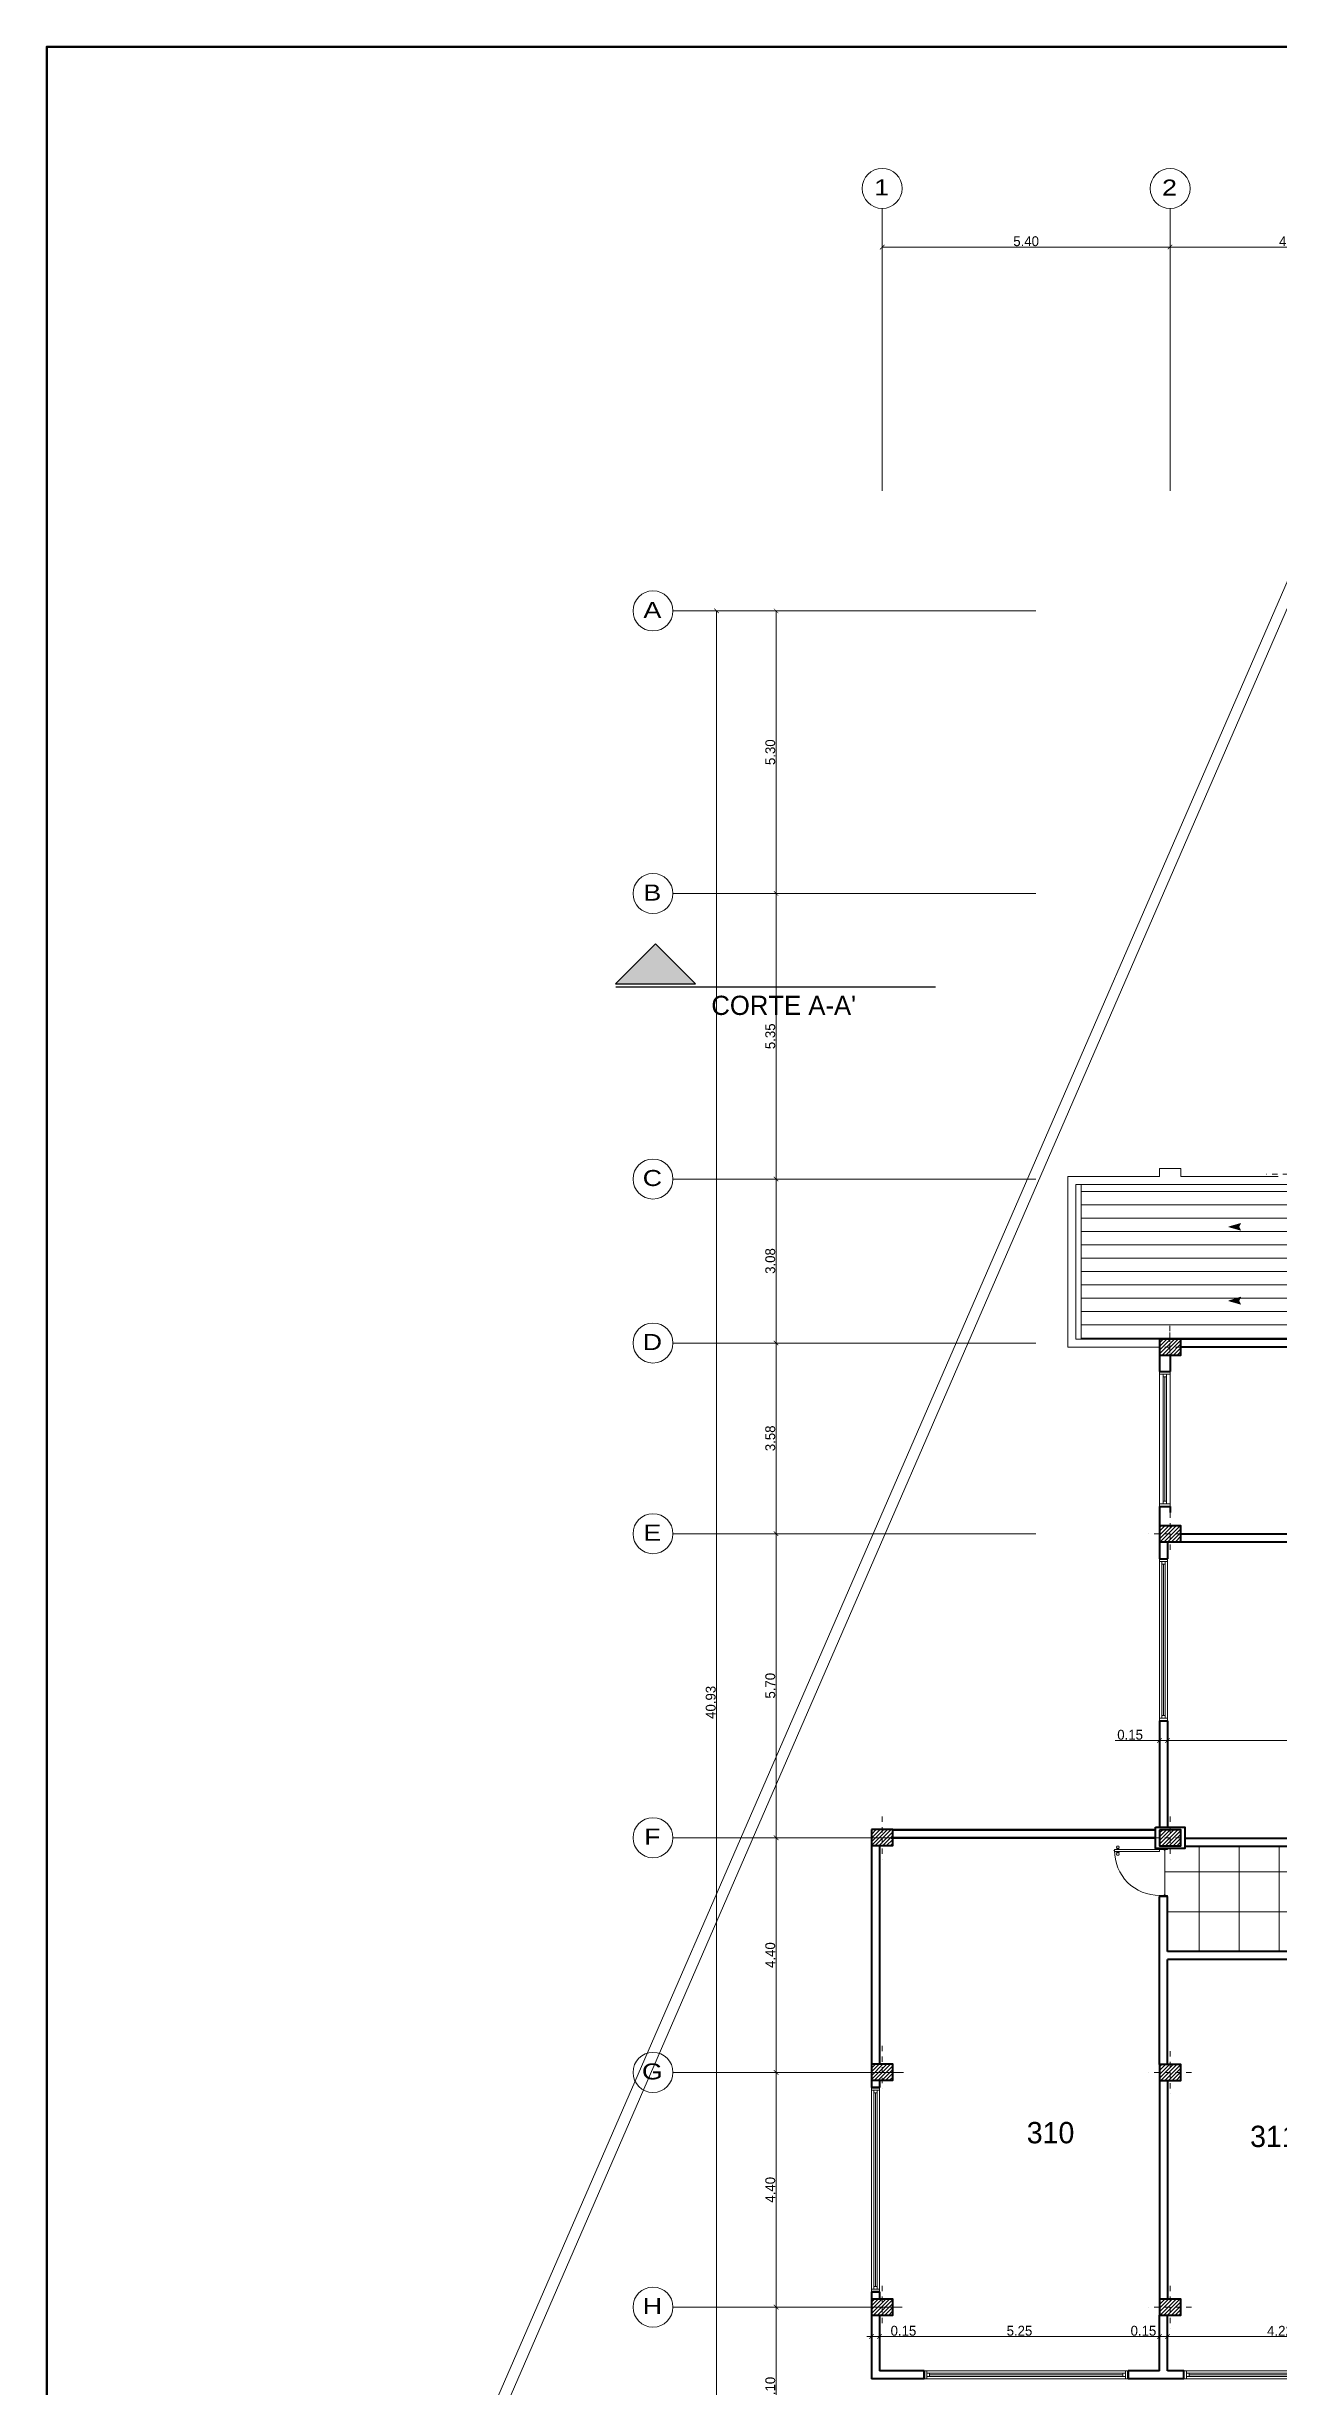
# Model space of a CAD drawing. Header units: millimetres. Extents: x 174 to 282, y -3 to 63.
# Drawn here: x 174.46 to 197.56, y 18.74 to 62.6 of the extents above; entities that cross this region are included whole.
import ezdxf
from ezdxf.enums import TextEntityAlignment as Align

# ---------------------------------------------------------------- set-up
doc = ezdxf.new("R2010")
doc.units = ezdxf.units.MM
doc.header["$LTSCALE"] = 0.005
doc.header["$MEASUREMENT"] = 0
doc.linetypes.add('ACAD_ISO10W100', pattern=[18, 12, -3, 0, -3])
doc.linetypes.add('HIDDEN', pattern=[0.375, 0.25, -0.125])
for name, color, linetype, lineweight in [('Aux', 1, 'Continuous', 9), ('columna', 6, 'Continuous', 40), ('cotas', 1, 'Continuous', 15), ('ejes', 1, 'ACAD_ISO10W100', 9), ('EJES-REALES', 11, 'Continuous', 5), ('F', 9, 'Continuous', 100), ('Hatch', 11, 'Continuous', 9), ('muebles', 2, 'Continuous', 20), ('mur', 5, 'Continuous', 50), ('muro', 5, 'Continuous', 40), ('pu-ven', 2, 'Continuous', 20), ('reforzamiento', 5, 'ACAD_ISO10W100', 40)]:
    doc.layers.add(name, color=color, linetype=linetype, lineweight=lineweight)
doc.layers.add('text', color=1, linetype='Continuous')
doc.layers.add('WB_SIMBOLOS', color=7, linetype='Continuous')
doc.styles.get("Standard").update_dxf_attribs({"font": 'ERASMD.TTF', "height": 0.185})
doc.dimstyles.get("Standard").update_dxf_attribs({"dimtxt": 0.15, "dimasz": 0.085, "dimexe": 0.07, "dimexo": 0.4, "dimgap": 0.015, "dimtad": 1, "dimzin": 1, "dimdsep": 46, "dimtxsty": 'Standard', "dimblk": 'ARCHTICK', "dimcen": 0, "dimclrd": 256, "dimclre": 256, "dimclrt": 2, "dimadec": 0, "dimazin": 0, "dimtfac": 1, "dimtix": 1, "dimtmove": 0, "dimatfit": 0, "dimfxl": 1, "dimlwd": -1, "dimlwe": -1, "dimarcsym": 0})
pattern_1 = [(45, (676.075447, -492.116687), (-0.035355339, 0.035355339), [])]

# ---------------------------------------------------------------- blocks, each defined once
blk = doc.blocks.new('_ArchTick')
at = {"color": 0, "linetype": 'ByBlock', "const_width": 0.15}
blk.add_lwpolyline([(-0.5, -0.5), (0.5, 0.5)], dxfattribs=at)
blk = doc.blocks.new('*D68')
at = {"layer": 'cotas', "transparency": 16777216}
for p, q in [((195.481, 31.08), (195.481, 30.913)), ((207.201, 30.843), (195.481, 30.843)), ((207.201, 31.08), (207.201, 30.913))]:
    blk.add_line(p, q, dxfattribs=at)
at = {"layer": 'Defpoints', "color": 0, "transparency": 16777216}
for p in [(195.481, 30.843), (195.481, 30.68), (207.201, 30.68)]:
    blk.add_point(p, dxfattribs=at)
at = {"layer": 'cotas', "transparency": 16777216, "xscale": 0.085, "yscale": 0.085, "zscale": 0.085, "rotation": 180}
blk.add_blockref('_ArchTick', (195.481, 30.843), dxfattribs=at)
at = {"layer": 'cotas', "transparency": 16777216, "xscale": 0.085, "yscale": 0.085, "zscale": 0.085}
blk.add_blockref('_ArchTick', (207.201, 30.843), dxfattribs=at)
at = {"layer": 'cotas', "color": 2, "transparency": 16777216, "insert": (201.341, 30.95), "char_height": 0.185, "attachment_point": 5}
blk.add_mtext('11.72', dxfattribs=at)
blk = doc.blocks.new('*D69')
at = {"layer": 'cotas', "transparency": 16777216}
for p, q in [((194.501, 30.843), (195.331, 30.843)), ((195.331, 30.843), (195.246, 30.843)), ((195.331, 31.08), (195.331, 30.913)), ((195.481, 30.843), (195.331, 30.843)), ((195.481, 30.843), (195.331, 30.843)), ((195.481, 31.08), (195.481, 30.913)), ((195.481, 30.843), (195.566, 30.843))]:
    blk.add_line(p, q, dxfattribs=at)
at = {"layer": 'Defpoints', "color": 0, "transparency": 16777216}
for p in [(195.331, 30.843), (195.331, 30.68), (195.481, 30.68)]:
    blk.add_point(p, dxfattribs=at)
at = {"layer": 'cotas', "transparency": 16777216, "xscale": 0.085, "yscale": 0.085, "zscale": 0.085}
blk.add_blockref('_ArchTick', (195.331, 30.843), dxfattribs=at)
at = {"layer": 'cotas', "transparency": 16777216, "xscale": 0.085, "yscale": 0.085, "zscale": 0.085, "rotation": 180}
blk.add_blockref('_ArchTick', (195.481, 30.843), dxfattribs=at)
at = {"layer": 'cotas', "color": 2, "transparency": 16777216, "insert": (194.781, 30.95), "char_height": 0.185, "attachment_point": 5}
blk.add_mtext('0.15', dxfattribs=at)
blk = doc.blocks.new('*D70')
at = {"layer": 'cotas', "transparency": 16777216}
for p, q in [((189.931, 19.873), (189.931, 19.739)), ((190.081, 19.873), (190.081, 19.739)), ((189.931, 19.669), (189.846, 19.669)), ((189.931, 19.669), (190.081, 19.669)), ((190.081, 19.669), (190.81, 19.669))]:
    blk.add_line(p, q, dxfattribs=at)
at = {"layer": 'Defpoints', "color": 0, "transparency": 16777216}
for p in [(189.931, 19.473), (190.081, 19.669), (190.081, 19.473)]:
    blk.add_point(p, dxfattribs=at)
at = {"layer": 'cotas', "transparency": 16777216, "xscale": 0.085, "yscale": 0.085, "zscale": 0.085}
blk.add_blockref('_ArchTick', (189.931, 19.669), dxfattribs=at)
at = {"layer": 'cotas', "transparency": 16777216, "xscale": 0.085, "yscale": 0.085, "zscale": 0.085, "rotation": 180}
blk.add_blockref('_ArchTick', (190.081, 19.669), dxfattribs=at)
at = {"layer": 'cotas', "color": 2, "transparency": 16777216, "insert": (190.53, 19.776), "char_height": 0.185, "attachment_point": 5}
blk.add_mtext('0.15', dxfattribs=at)
blk = doc.blocks.new('*D71')
at = {"layer": 'cotas', "transparency": 16777216}
for p, q in [((190.081, 19.873), (190.081, 19.739)), ((195.331, 19.859), (195.331, 19.739)), ((190.081, 19.669), (195.331, 19.669))]:
    blk.add_line(p, q, dxfattribs=at)
at = {"layer": 'Defpoints', "color": 0, "transparency": 16777216}
for p in [(190.081, 19.473), (195.331, 19.669), (195.331, 19.459)]:
    blk.add_point(p, dxfattribs=at)
at = {"layer": 'cotas', "transparency": 16777216, "xscale": 0.085, "yscale": 0.085, "zscale": 0.085, "rotation": 180}
blk.add_blockref('_ArchTick', (190.081, 19.669), dxfattribs=at)
at = {"layer": 'cotas', "transparency": 16777216, "xscale": 0.085, "yscale": 0.085, "zscale": 0.085}
blk.add_blockref('_ArchTick', (195.331, 19.669), dxfattribs=at)
at = {"layer": 'cotas', "color": 2, "transparency": 16777216, "insert": (192.706, 19.776), "char_height": 0.185, "attachment_point": 5}
blk.add_mtext('5.25', dxfattribs=at)
blk = doc.blocks.new('*D72')
at = {"layer": 'cotas', "transparency": 16777216}
for p, q in [((195.331, 19.859), (195.331, 19.739)), ((195.481, 19.859), (195.481, 19.739)), ((195.331, 19.669), (195.246, 19.669)), ((195.331, 19.669), (195.481, 19.669)), ((195.481, 19.669), (195.566, 19.669))]:
    blk.add_line(p, q, dxfattribs=at)
at = {"layer": 'Defpoints', "color": 0, "transparency": 16777216}
for p in [(195.331, 19.459), (195.481, 19.669), (195.481, 19.459)]:
    blk.add_point(p, dxfattribs=at)
at = {"layer": 'cotas', "transparency": 16777216, "xscale": 0.085, "yscale": 0.085, "zscale": 0.085}
blk.add_blockref('_ArchTick', (195.331, 19.669), dxfattribs=at)
at = {"layer": 'cotas', "transparency": 16777216, "xscale": 0.085, "yscale": 0.085, "zscale": 0.085, "rotation": 180}
blk.add_blockref('_ArchTick', (195.481, 19.669), dxfattribs=at)
at = {"layer": 'cotas', "color": 2, "transparency": 16777216, "insert": (195.031, 19.776), "char_height": 0.185, "attachment_point": 5}
blk.add_mtext('0.15', dxfattribs=at)
blk = doc.blocks.new('*D73')
at = {"layer": 'cotas', "transparency": 16777216}
for p, q in [((195.481, 19.859), (195.481, 19.739)), ((199.701, 19.718), (199.701, 19.739)), ((195.481, 19.669), (199.701, 19.669))]:
    blk.add_line(p, q, dxfattribs=at)
at = {"layer": 'Defpoints', "color": 0, "transparency": 16777216}
for p in [(195.481, 19.459), (199.701, 19.669), (199.701, 19.318)]:
    blk.add_point(p, dxfattribs=at)
at = {"layer": 'cotas', "transparency": 16777216, "xscale": 0.085, "yscale": 0.085, "zscale": 0.085, "rotation": 180}
blk.add_blockref('_ArchTick', (195.481, 19.669), dxfattribs=at)
at = {"layer": 'cotas', "transparency": 16777216, "xscale": 0.085, "yscale": 0.085, "zscale": 0.085}
blk.add_blockref('_ArchTick', (199.701, 19.669), dxfattribs=at)
at = {"layer": 'cotas', "color": 2, "transparency": 16777216, "insert": (197.591, 19.776), "char_height": 0.185, "attachment_point": 5}
blk.add_mtext('4.22', dxfattribs=at)
blk = doc.blocks.new('*D131')
at = {"layer": 'cotas', "transparency": 16777216}
for p, q in [((190.131, 59.167), (190.131, 58.773)), ((190.131, 58.843), (195.531, 58.843)), ((195.531, 59.165), (195.531, 58.773))]:
    blk.add_line(p, q, dxfattribs=at)
at = {"layer": 'Defpoints', "color": 0, "transparency": 16777216}
for p in [(190.131, 59.567), (195.531, 59.565), (195.531, 58.843)]:
    blk.add_point(p, dxfattribs=at)
at = {"layer": 'cotas', "transparency": 16777216, "xscale": 0.085, "yscale": 0.085, "zscale": 0.085, "rotation": 180}
blk.add_blockref('_ArchTick', (190.131, 58.843), dxfattribs=at)
at = {"layer": 'cotas', "transparency": 16777216, "xscale": 0.085, "yscale": 0.085, "zscale": 0.085}
blk.add_blockref('_ArchTick', (195.531, 58.843), dxfattribs=at)
at = {"layer": 'cotas', "color": 2, "transparency": 16777216, "insert": (192.831, 58.951), "char_height": 0.185, "attachment_point": 5}
blk.add_mtext('5.40', dxfattribs=at)
blk = doc.blocks.new('*D132')
at = {"layer": 'cotas', "transparency": 16777216}
for p, q in [((200.101, 59.243), (200.101, 58.913)), ((195.531, 59.165), (195.531, 58.773)), ((195.531, 58.843), (200.101, 58.843))]:
    blk.add_line(p, q, dxfattribs=at)
at = {"layer": 'Defpoints', "color": 0, "transparency": 16777216}
for p in [(195.531, 59.565), (200.101, 58.843), (200.101, 58.843)]:
    blk.add_point(p, dxfattribs=at)
at = {"layer": 'cotas', "transparency": 16777216, "xscale": 0.085, "yscale": 0.085, "zscale": 0.085, "rotation": 180}
blk.add_blockref('_ArchTick', (195.531, 58.843), dxfattribs=at)
at = {"layer": 'cotas', "transparency": 16777216, "xscale": 0.085, "yscale": 0.085, "zscale": 0.085}
blk.add_blockref('_ArchTick', (200.101, 58.843), dxfattribs=at)
at = {"layer": 'cotas', "color": 2, "transparency": 16777216, "insert": (197.816, 58.951), "char_height": 0.185, "attachment_point": 5}
blk.add_mtext('4.57', dxfattribs=at)
blk = doc.blocks.new('*D140')
at = {"layer": 'cotas', "transparency": 16777216}
for p, q in [((187.798, 52.021), (188.211, 52.021)), ((188.141, 52.021), (188.141, 46.722)), ((187.798, 46.722), (188.211, 46.722))]:
    blk.add_line(p, q, dxfattribs=at)
at = {"layer": 'Defpoints', "color": 0, "transparency": 16777216}
for p in [(187.398, 52.021), (187.398, 46.722), (188.141, 46.722)]:
    blk.add_point(p, dxfattribs=at)
at = {"layer": 'cotas', "transparency": 16777216, "xscale": 0.085, "yscale": 0.085, "zscale": 0.085}
for p, rotation in [((188.141, 52.021), 90), ((188.141, 46.722), 270)]:
    blk.add_blockref('_ArchTick', p, dxfattribs=dict(at, rotation=rotation))
at = {"layer": 'cotas', "color": 2, "transparency": 16777216, "insert": (188.033, 49.372), "char_height": 0.185, "attachment_point": 5, "rotation": 90}
blk.add_mtext('5.30', dxfattribs=at)
blk = doc.blocks.new('*D141')
at = {"layer": 'cotas', "transparency": 16777216}
for p, q in [((187.798, 46.722), (188.211, 46.722)), ((188.141, 46.722), (188.141, 41.37)), ((187.741, 41.37), (188.071, 41.37))]:
    blk.add_line(p, q, dxfattribs=at)
at = {"layer": 'Defpoints', "color": 0, "transparency": 16777216}
for p in [(187.398, 46.722), (188.141, 41.37), (188.141, 41.37)]:
    blk.add_point(p, dxfattribs=at)
at = {"layer": 'cotas', "transparency": 16777216, "xscale": 0.085, "yscale": 0.085, "zscale": 0.085}
for p, rotation in [((188.141, 46.722), 90), ((188.141, 41.37), 270)]:
    blk.add_blockref('_ArchTick', p, dxfattribs=dict(at, rotation=rotation))
at = {"layer": 'cotas', "color": 2, "transparency": 16777216, "insert": (188.033, 44.046), "char_height": 0.185, "attachment_point": 5, "rotation": 90}
blk.add_mtext('5.35', dxfattribs=at)
blk = doc.blocks.new('*D142')
at = {"layer": 'cotas', "transparency": 16777216}
for p, q in [((187.741, 41.37), (188.071, 41.37)), ((188.141, 41.37), (188.141, 38.295)), ((187.741, 38.295), (188.071, 38.295))]:
    blk.add_line(p, q, dxfattribs=at)
at = {"layer": 'Defpoints', "color": 0, "transparency": 16777216}
for p in [(188.141, 41.37), (188.141, 38.295), (188.141, 38.295)]:
    blk.add_point(p, dxfattribs=at)
at = {"layer": 'cotas', "transparency": 16777216, "xscale": 0.085, "yscale": 0.085, "zscale": 0.085}
for p, rotation in [((188.141, 41.37), 90), ((188.141, 38.295), 270)]:
    blk.add_blockref('_ArchTick', p, dxfattribs=dict(at, rotation=rotation))
at = {"layer": 'cotas', "color": 2, "transparency": 16777216, "insert": (188.033, 39.833), "char_height": 0.185, "attachment_point": 5, "rotation": 90}
blk.add_mtext('3.08', dxfattribs=at)
blk = doc.blocks.new('*D143')
at = {"layer": 'cotas', "transparency": 16777216}
for p, q in [((187.741, 38.295), (188.071, 38.295)), ((188.141, 38.295), (188.141, 34.72)), ((187.741, 34.72), (188.071, 34.72))]:
    blk.add_line(p, q, dxfattribs=at)
at = {"layer": 'Defpoints', "color": 0, "transparency": 16777216}
for p in [(188.141, 38.295), (188.141, 34.72), (188.141, 34.72)]:
    blk.add_point(p, dxfattribs=at)
at = {"layer": 'cotas', "transparency": 16777216, "xscale": 0.085, "yscale": 0.085, "zscale": 0.085}
for p, rotation in [((188.141, 38.295), 90), ((188.141, 34.72), 270)]:
    blk.add_blockref('_ArchTick', p, dxfattribs=dict(at, rotation=rotation))
at = {"layer": 'cotas', "color": 2, "transparency": 16777216, "insert": (188.033, 36.508), "char_height": 0.185, "attachment_point": 5, "rotation": 90}
blk.add_mtext('3.58', dxfattribs=at)
blk = doc.blocks.new('*D144')
at = {"layer": 'cotas', "transparency": 16777216}
for p, q in [((187.741, 34.72), (188.071, 34.72)), ((188.141, 34.72), (188.141, 29.02)), ((187.944, 29.02), (188.071, 29.02))]:
    blk.add_line(p, q, dxfattribs=at)
at = {"layer": 'Defpoints', "color": 0, "transparency": 16777216}
for p in [(188.141, 34.72), (188.141, 29.02), (188.344, 29.02)]:
    blk.add_point(p, dxfattribs=at)
at = {"layer": 'cotas', "transparency": 16777216, "xscale": 0.085, "yscale": 0.085, "zscale": 0.085}
for p, rotation in [((188.141, 34.72), 90), ((188.141, 29.02), 270)]:
    blk.add_blockref('_ArchTick', p, dxfattribs=dict(at, rotation=rotation))
at = {"layer": 'cotas', "color": 2, "transparency": 16777216, "insert": (188.033, 31.87), "char_height": 0.185, "attachment_point": 5, "rotation": 90}
blk.add_mtext('5.70', dxfattribs=at)
blk = doc.blocks.new('*D145')
at = {"layer": 'cotas', "transparency": 16777216}
for p, q in [((187.944, 29.02), (188.071, 29.02)), ((188.141, 29.02), (188.141, 24.62)), ((187.944, 24.62), (188.071, 24.62))]:
    blk.add_line(p, q, dxfattribs=at)
at = {"layer": 'Defpoints', "color": 0, "transparency": 16777216}
for p in [(188.344, 29.02), (188.141, 24.62), (188.344, 24.62)]:
    blk.add_point(p, dxfattribs=at)
at = {"layer": 'cotas', "transparency": 16777216, "xscale": 0.085, "yscale": 0.085, "zscale": 0.085}
for p, rotation in [((188.141, 29.02), 90), ((188.141, 24.62), 270)]:
    blk.add_blockref('_ArchTick', p, dxfattribs=dict(at, rotation=rotation))
at = {"layer": 'cotas', "color": 2, "transparency": 16777216, "insert": (188.033, 26.82), "char_height": 0.185, "attachment_point": 5, "rotation": 90}
blk.add_mtext('4.40', dxfattribs=at)
blk = doc.blocks.new('*D146')
at = {"layer": 'cotas', "transparency": 16777216}
for p, q in [((187.944, 24.62), (188.071, 24.62)), ((188.141, 24.62), (188.141, 20.22)), ((187.944, 20.22), (188.071, 20.22))]:
    blk.add_line(p, q, dxfattribs=at)
at = {"layer": 'Defpoints', "color": 0, "transparency": 16777216}
for p in [(188.344, 24.62), (188.141, 20.22), (188.344, 20.22)]:
    blk.add_point(p, dxfattribs=at)
at = {"layer": 'cotas', "transparency": 16777216, "xscale": 0.085, "yscale": 0.085, "zscale": 0.085}
for p, rotation in [((188.141, 24.62), 90), ((188.141, 20.22), 270)]:
    blk.add_blockref('_ArchTick', p, dxfattribs=dict(at, rotation=rotation))
at = {"layer": 'cotas', "color": 2, "transparency": 16777216, "insert": (188.033, 22.42), "char_height": 0.185, "attachment_point": 5, "rotation": 90}
blk.add_mtext('4.40', dxfattribs=at)
blk = doc.blocks.new('*D147')
at = {"layer": 'cotas', "transparency": 16777216}
for p, q in [((187.944, 20.22), (188.071, 20.22)), ((188.141, 20.22), (188.141, 17.125)), ((187.944, 17.125), (188.071, 17.125))]:
    blk.add_line(p, q, dxfattribs=at)
at = {"layer": 'Defpoints', "color": 0, "transparency": 16777216}
for p in [(188.344, 20.22), (188.141, 17.125), (188.344, 17.125)]:
    blk.add_point(p, dxfattribs=at)
at = {"layer": 'cotas', "transparency": 16777216, "xscale": 0.085, "yscale": 0.085, "zscale": 0.085}
for p, rotation in [((188.141, 20.22), 90), ((188.141, 17.125), 270)]:
    blk.add_blockref('_ArchTick', p, dxfattribs=dict(at, rotation=rotation))
at = {"layer": 'cotas', "color": 2, "transparency": 16777216, "insert": (188.033, 18.673), "char_height": 0.185, "attachment_point": 5, "rotation": 90}
blk.add_mtext('3.10', dxfattribs=at)
blk = doc.blocks.new('*D160')
at = {"layer": 'cotas', "transparency": 16777216}
for p, q in [((187.023, 52.021), (187.023, 11.095)), ((187.188, 52.021), (187.093, 52.021)), ((187.188, 11.095), (187.093, 11.095))]:
    blk.add_line(p, q, dxfattribs=at)
at = {"layer": 'Defpoints', "color": 0, "transparency": 16777216}
for p in [(186.788, 52.021), (186.788, 11.095), (187.023, 11.095)]:
    blk.add_point(p, dxfattribs=at)
at = {"layer": 'cotas', "transparency": 16777216, "xscale": 0.085, "yscale": 0.085, "zscale": 0.085}
for p, rotation in [((187.023, 52.021), 90), ((187.023, 11.095), 270)]:
    blk.add_blockref('_ArchTick', p, dxfattribs=dict(at, rotation=rotation))
at = {"layer": 'cotas', "color": 2, "transparency": 16777216, "insert": (186.916, 31.558), "char_height": 0.185, "attachment_point": 5, "rotation": 90}
blk.add_mtext('40.93', dxfattribs=at)
blk = doc.blocks.new('FLECHACUBIERTA')
at = {"linetype": 'Continuous'}
blk.add_hatch(color=2, dxfattribs=at).paths.add_polyline_path([(0, 0), (-0.126, -0.441), (0, -0.368), (0.126, -0.441)])
at = {"color": 2, "linetype": 'Continuous'}
for p, q in [((0, 0), (-0.126, -0.441)), ((0, 0), (0.126, -0.441)), ((-0.126, -0.441), (0, -0.368)), ((0.126, -0.441), (0, -0.368))]:
    blk.add_line(p, q, dxfattribs=at)

msp = doc.modelspace()

# ---------------------------------------------------------------- hatches: boundary and pattern name
at = {"layer": 'Hatch'}
h = msp.add_hatch(dxfattribs=at)
h.set_pattern_fill('NET', color=256, scale=6, style=0)
h.set_pattern_definition([(0, (676.07545, -492.1167), (0, 0.75), []), (90, (676.07545, -492.1167), (-0.75, 5e-17), [])])
h.paths.add_polyline_path([(236.586, 41.22), (236.536, 41.22), (236.536, 41.62), (236.706, 41.62), (236.706, 43.07), (236.661, 43.07), (232.861, 43.07), (232.861, 41.53), (232.884, 41.53), (232.884, 41.21), (232.239, 41.21), (232.239, 41.245), (231.359, 41.245), (231.349, 41.245), (228.879, 41.245), (227.979, 41.245), (226.079, 41.245), (225.179, 41.245), (224.004, 41.245), (224.004, 41.21), (223.379, 41.21), (223.379, 41.53), (223.541, 41.53), (223.541, 43.07), (223.391, 43.07), (219.091, 43.07), (219.091, 41.53), (219.104, 41.53), (219.104, 41.21), (218.479, 41.21), (213.018, 41.21), (212.118, 41.21), (211.378, 41.21), (211.378, 41.53), (211.676, 41.53), (211.676, 43.07), (211.601, 43.07), (207.301, 43.07), (207.151, 43.07), (207.151, 42.82), (207.151, 42.17), (207.151, 41.545), (207.376, 41.545), (207.376, 41.195), (207.351, 41.195), (207.351, 39.35), (207.351, 39.35), (207.351, 38.47), (207.376, 38.47), (207.376, 38.12), (207.351, 38.12), (207.351, 35.775), (207.351, 35.775), (207.351, 34.895), (207.376, 34.895), (207.376, 34.525), (207.351, 34.525), (207.351, 33.645), (207.351, 33.645), (207.351, 29.195), (207.376, 29.195), (207.376, 28.845), (206.926, 28.845), (206.926, 28.845), (200.226, 28.845), (200.226, 28.818), (199.676, 28.818), (199.676, 28.86), (195.806, 28.86), (195.806, 28.82), (195.481, 28.82), (195.481, 28.8), (195.441, 28.8), (195.441, 28.79), (195.431, 28.79), (195.431, 27.95), (195.441, 27.95), (195.441, 27.94), (195.481, 27.94), (195.481, 27.92), (195.481, 26.89), (199.176, 26.89), (199.196, 26.89), (199.196, 26.8), (199.206, 26.8), (199.206, 26.79), (200.046, 26.79), (200.046, 26.8), (200.056, 26.8), (200.056, 26.89), (204.491, 26.89), (204.511, 26.89), (204.511, 26.8), (204.521, 26.8), (204.521, 26.79), (205.361, 26.79), (205.361, 26.8), (205.371, 26.8), (205.371, 26.89), (205.391, 26.89), (205.541, 26.89), (207.376, 26.89), (207.376, 26.74), (207.376, 25.9), (207.376, 25.88), (207.376, 24.795), (207.376, 24.445), (207.376, 21.87), (207.376, 20.97), (209.961, 20.97), (210.141, 20.97), (211.021, 20.97), (211.041, 20.97), (215.666, 20.97), (215.686, 20.97), (216.566, 20.97), (217.666, 20.97), (220.811, 20.97), (220.991, 20.97), (221.871, 20.97), (222.341, 20.97), (222.341, 21.395), (222.341, 23.995), (222.341, 24.42), (221.841, 24.42), (221.841, 24.67), (221.099, 24.67), (219.559, 24.67), (219.039, 24.67), (219.039, 24.47), (218.569, 24.47), (217.639, 24.47), (211.693, 24.47), (211.693, 24.27), (211.253, 24.27), (211.253, 24.62), (211.143, 24.62), (209.448, 24.62), (209.448, 24.575), (211.024, 24.575), (211.024, 24.515), (209.448, 24.515), (209.448, 24.62), (209.386, 24.62), (209.386, 24.47), (209.099, 24.47), (209.099, 29.22), (211.249, 29.22), (211.524, 29.22), (211.524, 30.12), (211.524, 33.455), (211.524, 34.355), (209.099, 34.355), (209.099, 38.37), (209.587, 38.37), (210.595, 38.37), (211.274, 38.37), (211.674, 38.37), (214.072, 38.37), (214.222, 38.37), (218.163, 38.37), (218.441, 38.37), (218.441, 38.47), (219.141, 38.47), (219.141, 38.37), (222.341, 38.37), (222.341, 38.22), (219.141, 38.22), (219.141, 38.07), (219.139, 38.07), (219.139, 36.57), (223.141, 36.57), (223.141, 38.37), (223.341, 38.37), (223.341, 38.47), (224.041, 38.47), (224.041, 38.37), (225.101, 38.37), (225.101, 38.27), (225.801, 38.27), (225.801, 38.37), (225.941, 38.37), (225.941, 38.17), (227.041, 38.17), (227.041, 38.673, -2.414214), (227.066, 38.698, -0.414214), (227.041, 38.673), (227.041, 38.17), (228.181, 38.17), (228.241, 38.17), (228.241, 38.12), (230.441, 38.12), (230.441, 38.37), (230.641, 38.37), (230.641, 38.27), (231.341, 38.27), (231.341, 38.37), (232.486, 38.37), (232.486, 38.47), (233.186, 38.47), (233.186, 38.07), (233.136, 38.07), (233.136, 36.52), (236.611, 36.52), (236.611, 36.77), (236.949, 36.77), (237.629, 36.77), (238.086, 36.77), (238.766, 36.77), (238.911, 36.77), (238.911, 38.07), (237.086, 38.07), (237.086, 38.02), (236.536, 38.02), (236.536, 38.42), (236.586, 38.42), (236.586, 39.41), (236.586, 40.14)])
h = msp.add_hatch(dxfattribs=at)
h.set_pattern_fill('LINE', color=256, scale=2, style=0)
h.set_pattern_definition([(0, (676.07545, -492.11669), (0, 0.25), [])])
h.paths.add_polyline_path([(199.576, 41.27), (195.921, 41.27), (193.861, 41.27), (193.861, 38.37), (195.331, 38.37), (195.731, 38.37), (199.701, 38.37), (199.701, 38.52), (199.576, 38.52)])
h.paths.add_polyline_path([(199.034, 39.481), (199.639, 39.481), (199.639, 39.197), (199.034, 39.197)], flags=24)
h = msp.add_hatch(dxfattribs=at)
h.set_pattern_fill('ANSI31', color=256, scale=0.4, style=0)
h.set_pattern_definition(pattern_1)
h.paths.add_polyline_path([(195.731, 38.37), (195.331, 38.37), (195.331, 38.07), (195.731, 38.07)])
h.paths.add_polyline_path([(195.731, 34.87), (195.331, 34.87), (195.331, 34.57), (195.731, 34.57)])
h.paths.add_polyline_path([(200.476, 34.985), (199.726, 34.985), (199.726, 34.455), (200.476, 34.455)])
h = msp.add_hatch(dxfattribs=at)
h.set_pattern_fill('ANSI31', color=256, scale=0.4, style=0)
h.set_pattern_definition(pattern_1)
h.paths.add_polyline_path([(190.331, 29.172), (189.931, 29.172), (189.931, 28.872), (190.331, 28.872)])
h.paths.add_polyline_path([(190.331, 24.772), (189.931, 24.772), (189.931, 24.472), (190.331, 24.472)])
h.paths.add_polyline_path([(190.331, 20.37), (189.931, 20.37), (189.931, 20.072), (190.331, 20.072)])
h.paths.add_polyline_path([(195.731, 20.37), (195.331, 20.37), (195.331, 20.07), (195.731, 20.07)])
h.paths.add_polyline_path([(195.731, 24.77), (195.331, 24.77), (195.331, 24.47), (195.731, 24.47)])
h.paths.add_polyline_path([(195.731, 29.17), (195.331, 29.17), (195.331, 28.87), (195.731, 28.87)])
h.paths.add_polyline_path([(200.176, 24.77), (199.726, 24.77), (199.726, 24.47), (200.176, 24.47)])
h.paths.add_polyline_path([(200.176, 20.37), (199.726, 20.37), (199.726, 20.07), (200.176, 20.07)])
h.paths.add_polyline_path([(200.161, 17.41), (199.701, 17.41), (199.701, 16.84), (200.161, 16.84)])
h.paths.add_polyline_path([(207.351, 20.37), (206.951, 20.37), (206.951, 20.07), (207.351, 20.07)])
h.paths.add_polyline_path([(207.351, 24.77), (206.951, 24.77), (206.951, 24.47), (207.351, 24.47)])
h.paths.add_polyline_path([(207.351, 29.17), (206.951, 29.17), (206.951, 28.87), (207.351, 28.87)])
h.paths.add_polyline_path([(211.674, 29.195), (211.274, 29.195), (211.274, 28.895), (211.674, 28.895)])
h.paths.add_polyline_path([(211.693, 24.97), (211.253, 24.97), (211.253, 24.27), (211.693, 24.27)])
h.paths.add_polyline_path([(219.139, 29.195), (218.439, 29.195), (218.439, 28.845), (219.139, 28.845)])
h.paths.add_polyline_path([(219.039, 25.16), (218.569, 25.16), (218.569, 24.47), (219.039, 24.47)])
h.paths.add_polyline_path([(219.039, 20.37), (218.639, 20.37), (218.639, 20.07), (219.039, 20.07)])
h.paths.add_polyline_path([(222.491, 24.82), (222.241, 24.82), (221.841, 24.82), (221.841, 24.42), (222.241, 24.42), (222.491, 24.42)])
h.paths.add_polyline_path([(222.491, 20.895), (222.241, 20.895), (221.891, 20.895), (221.891, 20.495), (222.241, 20.495), (222.491, 20.495)])
h.paths.add_polyline_path([(211.951, 20.37), (211.551, 20.37), (211.551, 20.07), (211.951, 20.07)])
at = {"layer": 'WB_SIMBOLOS'}
msp.add_hatch(color=256, dxfattribs=at).paths.add_polyline_path([(185.881, 45.78), (185.131, 45.03), (186.631, 45.03)])

# ---------------------------------------------------------------- linework, layer by layer
at = {"layer": 'Aux'}
for p, q in [((195.401, 35.279), (195.401, 37.713)), ((195.461, 35.279), (195.461, 37.713)), ((195.376, 31.261), (195.376, 34.198)), ((195.436, 31.261), (195.436, 34.198)), ((194.489, 28.785), (194.479, 28.785)), ((194.489, 28.775), (194.487, 28.775)), ((189.976, 20.556), (189.976, 24.286)), ((190.036, 20.556), (190.036, 24.286)), ((194.696, 18.982), (190.966, 18.982)), ((194.696, 18.922), (190.966, 18.922)), ((199.569, 18.982), (195.839, 18.982)), ((199.569, 18.922), (195.839, 18.922))]:
    msp.add_line(p, q, dxfattribs=at)
for points in [[(194.489, 28.785), (194.479, 28.785, 0.457422), (194.487, 28.775), (194.489, 28.775)], [(194.53, 28.825), (194.57, 28.825, 0.25), (194.57, 28.865), (194.53, 28.865, 0.25), (194.53, 28.825, 1)], [(194.53, 28.735), (194.57, 28.735, -0.25), (194.57, 28.695), (194.53, 28.695, -0.25), (194.53, 28.735, -1)]]:
    msp.add_lwpolyline(points, format="xyb", dxfattribs=at)
for points in [[(194.491, 28.795), (194.489, 28.795), (194.489, 28.765), (194.491, 28.765)], [(194.52, 28.805), (194.54, 28.815), (194.56, 28.815), (194.58, 28.805)], [(194.52, 28.8), (194.52, 28.805), (194.58, 28.805), (194.58, 28.8)], [(194.52, 28.76), (194.52, 28.755), (194.58, 28.755), (194.58, 28.76)], [(194.52, 28.755), (194.54, 28.745), (194.56, 28.745), (194.58, 28.755)], [(194.54, 28.815), (194.54, 28.825), (194.56, 28.825), (194.56, 28.815)], [(194.54, 28.745), (194.54, 28.735), (194.56, 28.735), (194.56, 28.745)]]:
    msp.add_lwpolyline(points, dxfattribs=at)
msp.add_circle((195.329, 28.802), 0.0025, dxfattribs=at)
for centre, radius, start, end in [((194.487, 28.783), 0.00846, 169.499, 267.8206), ((195.321, 28.77), 0.83, 179.2361, 270.7639)]:
    msp.add_arc(centre, radius, start, end, dxfattribs=at)
at = {"layer": 'columna'}
for p, q in [((195.331, 38.37), (195.331, 38.07)), ((195.731, 38.37), (195.331, 38.37)), ((195.731, 38.07), (195.731, 38.37)), ((195.331, 38.07), (195.731, 38.07)), ((195.331, 34.87), (195.331, 34.57)), ((195.731, 34.87), (195.331, 34.87)), ((195.731, 34.57), (195.731, 34.87)), ((195.331, 34.57), (195.731, 34.57)), ((189.931, 29.172), (189.931, 28.872)), ((190.331, 29.172), (189.931, 29.172)), ((190.331, 28.872), (190.331, 29.172)), ((195.331, 29.17), (195.331, 28.87)), ((195.731, 28.87), (195.731, 29.17)), ((189.931, 28.872), (190.331, 28.872)), ((195.331, 24.77), (195.331, 24.47)), ((195.731, 24.77), (195.331, 24.77)), ((195.731, 24.47), (195.731, 24.77)), ((195.331, 24.47), (195.731, 24.47)), ((189.931, 20.372), (189.931, 20.072)), ((190.331, 20.372), (189.931, 20.372)), ((190.331, 20.072), (190.331, 20.372)), ((195.331, 20.37), (195.331, 20.07)), ((195.731, 20.37), (195.331, 20.37)), ((195.731, 20.07), (195.731, 20.37)), ((189.931, 20.072), (190.331, 20.072)), ((195.331, 20.07), (195.731, 20.07))]:
    msp.add_line(p, q, dxfattribs=at)
for points in [[(195.331, 38.37), (195.331, 38.07), (195.731, 38.07), (195.731, 38.37)], [(195.331, 34.87), (195.331, 34.57), (195.731, 34.57), (195.731, 34.87)], [(189.931, 29.172), (189.931, 28.872), (190.331, 28.872), (190.331, 29.172)], [(189.931, 29.172), (189.931, 28.872), (190.331, 28.872), (190.331, 29.172)], [(195.331, 29.17), (195.331, 28.87), (195.731, 28.87), (195.731, 29.17)], [(189.931, 24.772), (189.931, 24.472), (190.331, 24.472), (190.331, 24.772)], [(195.331, 24.77), (195.331, 24.47), (195.731, 24.47), (195.731, 24.77)], [(189.931, 20.37), (189.931, 20.07), (190.331, 20.07), (190.331, 20.37)], [(195.331, 20.37), (195.331, 20.07), (195.731, 20.07), (195.731, 20.37)]]:
    msp.add_lwpolyline(points, close=True, dxfattribs=at)
at = {"layer": 'ejes'}
for p, q in [((198.348, 41.46), (197.34, 41.46)), ((195.528, 38.62), (195.528, 38.08)), ((195.931, 38.22), (195.131, 38.22)), ((195.931, 38.22), (195.131, 38.22)), ((195.526, 38.49), (195.526, 37.95)), ((195.528, 38.07), (195.528, 37.82)), ((195.528, 38.07), (195.528, 37.82)), ((195.531, 35.12), (195.531, 34.32)), ((195.531, 35.12), (195.531, 34.32)), ((195.931, 34.72), (195.131, 34.72)), ((195.931, 34.72), (195.131, 34.72)), ((190.131, 29.42), (190.131, 28.62)), ((190.131, 29.42), (190.131, 28.62)), ((190.131, 29.42), (190.131, 28.62)), ((195.531, 29.42), (195.531, 28.62)), ((195.531, 29.42), (195.531, 28.62)), ((195.531, 29.42), (195.531, 28.62)), ((190.531, 29.02), (189.731, 29.02)), ((190.531, 29.02), (189.731, 29.02)), ((190.531, 29.02), (189.731, 29.02)), ((195.931, 29.017), (195.131, 29.017)), ((190.131, 25.12), (190.131, 24.32)), ((195.531, 25.02), (195.531, 24.22)), ((195.531, 25.02), (195.531, 24.22)), ((190.531, 24.62), (189.731, 24.62)), ((195.931, 24.62), (195.131, 24.62)), ((195.931, 24.62), (195.131, 24.62)), ((190.131, 20.618), (190.131, 19.822)), ((190.131, 20.616), (190.131, 19.82)), ((195.531, 20.62), (195.531, 19.82)), ((195.531, 20.62), (195.531, 19.82)), ((190.506, 20.222), (189.756, 20.222)), ((190.506, 20.22), (189.756, 20.22)), ((195.931, 20.22), (195.131, 20.22)), ((195.931, 20.22), (195.131, 20.22))]:
    msp.add_line(p, q, dxfattribs=at)
at = {"layer": 'EJES-REALES', "ltscale": 3}
for p, q in [((190.131, 59.567), (190.131, 54.272)), ((195.531, 59.565), (195.531, 54.27)), ((193.011, 52.021), (186.208, 52.021)), ((193.011, 46.722), (186.208, 46.722)), ((193.011, 41.37), (186.208, 41.37)), ((193.011, 38.295), (186.208, 38.295)), ((193.011, 34.72), (186.208, 34.72)), ((190.481, 29.02), (186.208, 29.02)), ((190.481, 24.62), (186.208, 24.62)), ((190.481, 20.22), (186.208, 20.22))]:
    msp.add_line(p, q, dxfattribs=at)
at = {"layer": 'EJES-REALES'}
for centre in [(190.131, 59.942), (195.531, 59.94), (185.833, 52.021), (185.833, 46.722), (185.833, 41.37), (185.833, 38.295), (185.833, 34.72), (185.833, 29.02), (185.833, 24.62), (185.833, 20.22)]:
    msp.add_circle(centre, 0.375, dxfattribs=at)
at = {"layer": 'F'}
msp.add_lwpolyline([(174.464, -3.403), (270.464, -3.403), (270.464, 62.597), (174.464, 62.597)], close=True, dxfattribs=at)
at = {"layer": 'Hatch'}
msp.add_line((195.431, 28.79), (195.431, 27.95), dxfattribs=at)
at = {"layer": 'muebles'}
for p, q in [((200.075, 57.974), (182.449, 17.447)), ((200.282, 57.955), (182.647, 17.38))]:
    msp.add_line(p, q, dxfattribs=at)
at = {"layer": 'mur'}
for p, q in [((195.256, 29.021), (190.297, 29.021)), ((195.256, 29.171), (190.331, 29.171)), ((190.081, 24.336), (189.931, 24.336)), ((190.081, 20.506), (189.931, 20.506)), ((190.916, 19.027), (190.916, 18.877)), ((194.746, 19.027), (194.746, 18.877))]:
    msp.add_line(p, q, dxfattribs=at)
at = {"layer": 'muro', "linetype": 'ByBlock'}
for p, q in [((199.701, 38.37), (195.731, 38.37)), ((199.701, 38.22), (195.731, 38.22)), ((195.331, 38.07), (195.331, 37.763)), ((195.531, 38.07), (195.531, 37.763)), ((195.331, 35.229), (195.331, 34.87)), ((195.531, 35.229), (195.531, 35.12)), ((195.331, 34.57), (195.331, 34.248)), ((195.481, 34.57), (195.481, 34.248)), ((195.331, 31.211), (195.331, 29.22)), ((195.481, 31.211), (195.481, 29.22)), ((189.931, 29.172), (189.931, 24.336)), ((195.806, 29.01), (199.676, 29.01)), ((190.081, 28.872), (190.081, 24.772)), ((195.806, 28.86), (199.676, 28.86)), ((195.331, 24.77), (195.331, 27.92)), ((195.481, 26.89), (195.481, 27.92)), ((199.176, 26.89), (195.481, 26.89)), ((195.481, 24.77), (195.481, 26.74)), ((199.176, 26.74), (195.481, 26.74)), ((190.081, 24.472), (190.081, 24.336)), ((195.331, 24.47), (195.331, 20.37)), ((195.481, 24.47), (195.481, 20.37)), ((189.931, 20.506), (189.931, 20.37)), ((190.081, 20.506), (190.081, 20.37)), ((195.331, 19.027), (195.331, 20.07)), ((195.481, 19.027), (195.481, 20.07)), ((195.789, 18.877), (194.746, 18.877))]:
    msp.add_line(p, q, dxfattribs=at)
at = {"layer": 'muro'}
for p, q in [((195.331, 37.763), (195.531, 37.763)), ((195.331, 35.229), (195.531, 35.229)), ((195.731, 34.72), (199.726, 34.72)), ((195.331, 34.248), (195.481, 34.248)), ((195.731, 34.57), (199.726, 34.57)), ((195.331, 31.211), (195.481, 31.211)), ((195.481, 27.92), (195.331, 27.92)), ((189.931, 20.07), (189.931, 18.877)), ((190.081, 20.07), (190.081, 19.027)), ((190.916, 18.877), (189.931, 18.877)), ((190.916, 19.027), (190.081, 19.027))]:
    msp.add_line(p, q, dxfattribs=at)
at = {"layer": 'muro', "linetype": 'HIDDEN'}
for p, q in [((195.331, 29.02), (195.331, 29.02)), ((195.331, 29.017), (195.331, 29.017))]:
    msp.add_line(p, q, dxfattribs=at)
at = {"layer": 'muro', "linetype": 'ByBlock'}
for points in [[(195.331, 19.027), (194.746, 19.027)], [(195.789, 18.877), (195.789, 19.027), (195.481, 19.027)]]:
    msp.add_lwpolyline(points, dxfattribs=at)
at = {"layer": 'pu-ven'}
for p, q in [((193.611, 38.22), (193.611, 41.42)), ((195.331, 41.42), (193.611, 41.42)), ((193.761, 38.37), (193.761, 41.27)), ((195.921, 41.27), (193.761, 41.27)), ((193.861, 38.37), (193.861, 41.27)), ((195.331, 41.57), (195.331, 41.42)), ((195.731, 41.57), (195.331, 41.57)), ((195.331, 41.27), (195.731, 41.27)), ((195.731, 41.42), (195.731, 41.57)), ((195.731, 41.42), (197.559, 41.42)), ((199.726, 41.27), (195.921, 41.27)), ((195.331, 38.22), (193.611, 38.22)), ((195.331, 38.37), (193.761, 38.37)), ((195.331, 35.229), (195.331, 37.763)), ((195.531, 35.229), (195.531, 37.763)), ((195.331, 37.713), (195.531, 37.713)), ((195.401, 37.663), (195.461, 37.663)), ((195.431, 35.329), (195.431, 37.663)), ((195.331, 35.279), (195.531, 35.279)), ((195.401, 35.329), (195.461, 35.329)), ((195.331, 31.211), (195.331, 34.248)), ((195.481, 31.211), (195.481, 34.248)), ((195.331, 34.198), (195.481, 34.198)), ((195.376, 34.148), (195.436, 34.148)), ((195.406, 31.311), (195.406, 34.148)), ((195.331, 31.261), (195.481, 31.261)), ((195.376, 31.311), (195.436, 31.311)), ((189.931, 20.506), (189.931, 24.336)), ((190.081, 24.286), (189.931, 24.286)), ((190.036, 24.236), (189.976, 24.236)), ((190.006, 20.606), (190.006, 24.236)), ((190.081, 20.506), (190.081, 24.336)), ((190.081, 20.556), (189.931, 20.556)), ((190.036, 20.606), (189.976, 20.606)), ((194.746, 19.027), (190.916, 19.027)), ((194.746, 18.877), (190.916, 18.877)), ((190.966, 19.027), (190.966, 18.877)), ((191.016, 18.982), (191.016, 18.922)), ((194.646, 18.952), (191.016, 18.952)), ((194.646, 18.982), (194.646, 18.922)), ((194.696, 19.027), (194.696, 18.877)), ((199.619, 19.027), (195.789, 19.027)), ((199.619, 18.877), (195.789, 18.877)), ((195.839, 19.027), (195.839, 18.877)), ((195.889, 18.982), (195.889, 18.922)), ((199.519, 18.952), (195.889, 18.952))]:
    msp.add_line(p, q, dxfattribs=at)
for points in [[(195.331, 28.8), (194.491, 28.8), (194.491, 28.76), (195.331, 28.76)], [(195.331, 28.82), (195.481, 28.82), (195.481, 28.8), (195.441, 28.8), (195.441, 28.79), (195.421, 28.79), (195.421, 28.8), (195.331, 28.8)], [(195.331, 27.92), (195.481, 27.92), (195.481, 27.94), (195.441, 27.94), (195.441, 27.95), (195.421, 27.95), (195.421, 27.94), (195.331, 27.94)]]:
    msp.add_lwpolyline(points, close=True, dxfattribs=at)
at = {"layer": 'reforzamiento', "linetype": 'ByBlock'}
msp.add_lwpolyline([(195.256, 29.22), (195.806, 29.22), (195.806, 28.82), (195.256, 28.82)], close=True, dxfattribs=at)
at = {"layer": 'WB_SIMBOLOS'}
for p, q in [((185.131, 45.03), (185.881, 45.78)), ((186.631, 45.03), (185.881, 45.78)), ((185.131, 45.03), (186.631, 45.03)), ((185.134, 44.97), (191.134, 44.97))]:
    msp.add_line(p, q, dxfattribs=at)

# ---------------------------------------------------------------- block references
at = {"layer": 'Hatch', "xscale": 0.5, "yscale": 0.5, "zscale": 0.5, "rotation": 90}
for p in [(196.633, 40.472), (196.633, 39.089)]:
    msp.add_blockref('FLECHACUBIERTA', p, dxfattribs=at)

# ---------------------------------------------------------------- texts
at = {"layer": 'EJES-REALES', "width": 1.25}
for s, p in [('1', (190.12, 59.81)), ('2', (195.52, 59.808)), ('A', (185.821, 51.89)), ('B', (185.821, 46.59)), ('C', (185.821, 41.239)), ('D', (185.821, 38.164)), ('E', (185.821, 34.589)), ('F', (185.821, 28.889)), ('G', (185.821, 24.489)), ('H', (185.821, 20.089))]:
    msp.add_text(s, height=0.3, dxfattribs=at).set_placement(p, align=Align.CENTER)
at = {"layer": 'text'}
for s, p in [('310', (193.289, 23.291)), ('311', (197.478, 23.221))]:
    msp.add_text(s, height=0.4, dxfattribs=at).set_placement(p, align=Align.CENTER)
at = {"layer": 'WB_SIMBOLOS'}
msp.add_text("CORTE A-A'", height=0.36, dxfattribs=at).set_placement((186.927, 44.446))

# ---------------------------------------------------------------- dimensions: what is measured, and where the dimension line sits
at = {"layer": 'cotas'}
dim = msp.add_linear_dim(base=(195.531, 58.843), p1=(190.131, 59.567), p2=(195.531, 59.565), dimstyle='Standard', dxfattribs=at)
dim.commit()
dim.dimension.update_dxf_attribs({"geometry": '*D131', "text_midpoint": (192.831, 58.951)})
for base, p1, p2, picture, middle in [((200.101, 58.843), (195.531, 59.565), (200.101, 58.843), '*D132', (197.816, 58.951)), ((195.481, 30.843), (207.201, 30.68), (195.481, 30.68), '*D68', (201.341, 30.95)), ((195.331, 19.669), (190.081, 19.473), (195.331, 19.459), '*D71', (192.706, 19.776)), ((199.701, 19.669), (195.481, 19.459), (199.701, 19.318), '*D73', (197.591, 19.776))]:
    dim = msp.add_linear_dim(base=base, p1=p1, p2=p2, dimstyle='Standard', override={"dimtmove": 1}, dxfattribs=at)
    dim.commit()
    dim.dimension.update_dxf_attribs({"geometry": picture, "text_midpoint": middle})
for base, p1, p2, picture, middle in [((187.023, 11.095), (186.788, 52.021), (186.788, 11.095), '*D160', (186.916, 31.558)), ((188.141, 46.722), (187.398, 52.021), (187.398, 46.722), '*D140', (188.033, 49.372))]:
    dim = msp.add_linear_dim(base=base, p1=p1, p2=p2, angle=90, dimstyle='Standard', dxfattribs=at)
    dim.commit()
    dim.dimension.update_dxf_attribs({"geometry": picture, "text_midpoint": middle})
for base, p1, p2, picture, middle in [((188.141, 41.37), (187.398, 46.722), (188.141, 41.37), '*D141', (188.033, 44.046)), ((188.140623684, 38.295364471), (188.140623684, 41.370364471), (188.140623684, 38.295364471), '*D142', (188.033123684, 39.832864471)), ((188.140623684, 34.720364471), (188.140623684, 38.295364471), (188.140623684, 34.720364471), '*D143', (188.033123684, 36.507864471)), ((188.141, 29.02), (188.141, 34.72), (188.344, 29.02), '*D144', (188.033, 31.87)), ((188.141, 24.62), (188.344, 29.02), (188.344, 24.62), '*D145', (188.033, 26.82)), ((188.141, 20.22), (188.344, 24.62), (188.344, 20.22), '*D146', (188.033, 22.42)), ((188.140623684, 17.125364471), (188.344327755, 20.220364471), (188.344327755, 17.125364471), '*D147', (188.033123684, 18.672864471))]:
    dim = msp.add_linear_dim(base=base, p1=p1, p2=p2, angle=90, dimstyle='Standard', override={"dimtmove": 1}, dxfattribs=at)
    dim.commit()
    dim.dimension.update_dxf_attribs({"geometry": picture, "text_midpoint": middle})
for base, p1, p2, picture, middle in [((195.331, 30.843), (195.481, 30.68), (195.331, 30.68), '*D69', (194.781, 30.953)), ((195.481, 19.669), (195.331, 19.459), (195.481, 19.459), '*D72', (195.031, 19.669))]:
    dim = msp.add_linear_dim(base=base, p1=p1, p2=p2, dimstyle='Standard', override={"dimtmove": 1}, dxfattribs=at)
    dim.commit()
    dim.dimension.update_dxf_attribs({"geometry": picture, "text_midpoint": middle, "dimtype": 160})
dim = msp.add_linear_dim(base=(190.081, 19.669), p1=(189.931, 19.473), p2=(190.081, 19.473), dimstyle='Standard', dxfattribs=at)
dim.commit()
dim.dimension.update_dxf_attribs({"geometry": '*D70', "text_midpoint": (190.53, 19.669), "dimtype": 160})

doc.saveas('drawing.dxf')
